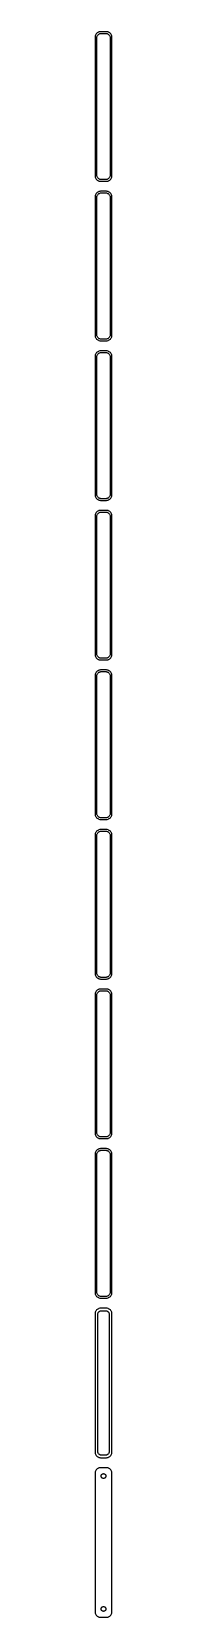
# Model space of a CAD drawing. Header units: metres. Extents: x -8 to 8, y 1373 to 2803.
import ezdxf

# ---------------------------------------------------------------- set-up
doc = ezdxf.new("R2010")
doc.units = ezdxf.units.M

msp = doc.modelspace()

# ---------------------------------------------------------------- linework, layer by layer
for p, q in [((-7.46057, 2799.13), (-7.5, 2798.5)), ((-7.5, 2798.5), (-7.5, 2673.5)), ((-7.34291, 2799.74), (-7.46057, 2799.13)), ((-7.14888, 2800.34), (-7.34291, 2799.74)), ((-6.88153, 2800.91), (-7.14888, 2800.34)), ((-6.54507, 2801.44), (-6.88153, 2800.91)), ((-6.14484, 2801.92), (-6.54507, 2801.44)), ((-5.68712, 2802.35), (-6.14484, 2801.92)), ((-6, 2798), (-5.96844, 2798.5)), ((-6, 2674), (-6, 2798)), ((-5.96844, 2798.5), (-5.87433, 2798.99)), ((-5.87433, 2798.99), (-5.7191, 2799.47)), ((-5.7191, 2799.47), (-5.50522, 2799.93)), ((-5.17912, 2802.72), (-5.68712, 2802.35)), ((-5.50522, 2799.93), (-5.23605, 2800.35)), ((-5.23605, 2800.35), (-4.91586, 2800.74)), ((-4.62889, 2803.02), (-5.17912, 2802.72)), ((-4.91586, 2800.74), (-4.54968, 2801.08)), ((-4.04507, 2803.26), (-4.62889, 2803.02)), ((-4.54968, 2801.08), (-4.1433, 2801.38)), ((-4.1433, 2801.38), (-3.70311, 2801.62)), ((-3.4369, 2803.41), (-4.04507, 2803.26)), ((-3.70311, 2801.62), (-3.23605, 2801.8)), ((-2.81395, 2803.49), (-3.4369, 2803.41)), ((-3.23605, 2801.8), (-2.74951, 2801.93)), ((2.81395, 2803.49), (-2.81395, 2803.49)), ((-2.74951, 2801.93), (-2.25116, 2801.99)), ((-2.25116, 2801.99), (2.25116, 2801.99)), ((2.25116, 2801.99), (2.74951, 2801.93)), ((2.74951, 2801.93), (3.23605, 2801.8)), ((3.4369, 2803.41), (2.81395, 2803.49)), ((3.23605, 2801.8), (3.70311, 2801.62)), ((4.04507, 2803.26), (3.4369, 2803.41)), ((3.70311, 2801.62), (4.1433, 2801.38)), ((4.62889, 2803.02), (4.04507, 2803.26)), ((4.1433, 2801.38), (4.54968, 2801.08)), ((4.54968, 2801.08), (4.91586, 2800.74)), ((5.17912, 2802.72), (4.62889, 2803.02)), ((4.91586, 2800.74), (5.23605, 2800.35)), ((5.68712, 2802.35), (5.17912, 2802.72)), ((5.23605, 2800.35), (5.50522, 2799.93)), ((5.50522, 2799.93), (5.7191, 2799.47)), ((6.14484, 2801.92), (5.68712, 2802.35)), ((5.7191, 2799.47), (5.87433, 2798.99)), ((5.87433, 2798.99), (5.96844, 2798.5)), ((5.96844, 2798.5), (6, 2798)), ((6, 2798), (6, 2674)), ((6.54507, 2801.44), (6.14484, 2801.92)), ((6.88153, 2800.91), (6.54507, 2801.44)), ((7.14888, 2800.34), (6.88153, 2800.91)), ((7.34291, 2799.74), (7.14888, 2800.34)), ((7.46057, 2799.13), (7.34291, 2799.74)), ((7.5, 2798.5), (7.46057, 2799.13)), ((7.5, 2673.5), (7.5, 2798.5)), ((-7.5, 2673.5), (-7.46057, 2672.87)), ((-7.46057, 2672.87), (-7.34291, 2672.26)), ((-7.34291, 2672.26), (-7.14888, 2671.66)), ((-7.14888, 2671.66), (-6.88153, 2671.09)), ((-6.88153, 2671.09), (-6.54507, 2670.56)), ((-6.54507, 2670.56), (-6.14484, 2670.08)), ((-6.14484, 2670.08), (-5.68712, 2669.65)), ((-5.96844, 2673.5), (-6, 2674)), ((-5.87433, 2673.01), (-5.96844, 2673.5)), ((-5.7191, 2672.53), (-5.87433, 2673.01)), ((-5.50522, 2672.07), (-5.7191, 2672.53)), ((-5.68712, 2669.65), (-5.17912, 2669.28)), ((-5.23605, 2671.65), (-5.50522, 2672.07)), ((-4.91586, 2671.26), (-5.23605, 2671.65)), ((-5.17912, 2669.28), (-4.62889, 2668.98)), ((-4.54968, 2670.92), (-4.91586, 2671.26)), ((-4.62889, 2668.98), (-4.04507, 2668.74)), ((-4.1433, 2670.62), (-4.54968, 2670.92)), ((-3.70311, 2670.38), (-4.1433, 2670.62)), ((-4.04507, 2668.74), (-3.4369, 2668.59)), ((-3.23605, 2670.2), (-3.70311, 2670.38)), ((-3.4369, 2668.59), (-2.81395, 2668.51)), ((-2.74951, 2670.07), (-3.23605, 2670.2)), ((-2.81395, 2668.51), (2.81395, 2668.51)), ((-2.25116, 2670.01), (-2.74951, 2670.07)), ((2.25116, 2670.01), (-2.25116, 2670.01)), ((2.74951, 2670.07), (2.25116, 2670.01)), ((3.23605, 2670.2), (2.74951, 2670.07)), ((2.81395, 2668.51), (3.4369, 2668.59)), ((3.70311, 2670.38), (3.23605, 2670.2)), ((3.4369, 2668.59), (4.04507, 2668.74)), ((4.1433, 2670.62), (3.70311, 2670.38)), ((4.04507, 2668.74), (4.62889, 2668.98)), ((4.54968, 2670.92), (4.1433, 2670.62)), ((4.91586, 2671.26), (4.54968, 2670.92)), ((4.62889, 2668.98), (5.17912, 2669.28)), ((5.23605, 2671.65), (4.91586, 2671.26)), ((5.17912, 2669.28), (5.68712, 2669.65)), ((5.50522, 2672.07), (5.23605, 2671.65)), ((5.7191, 2672.53), (5.50522, 2672.07)), ((5.68712, 2669.65), (6.14484, 2670.08)), ((5.87433, 2673.01), (5.7191, 2672.53)), ((5.96844, 2673.5), (5.87433, 2673.01)), ((6, 2674), (5.96844, 2673.5)), ((6.14484, 2670.08), (6.54507, 2670.56)), ((6.54507, 2670.56), (6.88153, 2671.09)), ((6.88153, 2671.09), (7.14888, 2671.66)), ((7.14888, 2671.66), (7.34291, 2672.26)), ((7.34291, 2672.26), (7.46057, 2672.87)), ((7.46057, 2672.87), (7.5, 2673.5)), ((-7.46057, 2655.13), (-7.5, 2654.5)), ((-7.5, 2654.5), (-7.5, 2529.5)), ((-7.34291, 2655.74), (-7.46057, 2655.13)), ((-7.14888, 2656.34), (-7.34291, 2655.74)), ((-6.88153, 2656.91), (-7.14888, 2656.34)), ((-6.54507, 2657.44), (-6.88153, 2656.91)), ((-6.14484, 2657.92), (-6.54507, 2657.44)), ((-5.68712, 2658.35), (-6.14484, 2657.92)), ((-6, 2654), (-5.96844, 2654.5)), ((-6, 2530), (-6, 2654)), ((-5.96844, 2654.5), (-5.87433, 2654.99)), ((-5.87433, 2654.99), (-5.7191, 2655.47)), ((-5.7191, 2655.47), (-5.50522, 2655.93)), ((-5.17912, 2658.72), (-5.68712, 2658.35)), ((-5.50522, 2655.93), (-5.23605, 2656.35)), ((-5.23605, 2656.35), (-4.91586, 2656.74)), ((-4.62889, 2659.02), (-5.17912, 2658.72)), ((-4.91586, 2656.74), (-4.54968, 2657.08)), ((-4.04507, 2659.26), (-4.62889, 2659.02)), ((-4.54968, 2657.08), (-4.1433, 2657.38)), ((-4.1433, 2657.38), (-3.70311, 2657.62)), ((-3.4369, 2659.41), (-4.04507, 2659.26)), ((-3.70311, 2657.62), (-3.23605, 2657.8)), ((-2.81395, 2659.49), (-3.4369, 2659.41)), ((-3.23605, 2657.8), (-2.74951, 2657.93)), ((2.81395, 2659.49), (-2.81395, 2659.49)), ((-2.74951, 2657.93), (-2.25116, 2657.99)), ((-2.25116, 2657.99), (2.25116, 2657.99)), ((2.25116, 2657.99), (2.74951, 2657.93)), ((2.74951, 2657.93), (3.23605, 2657.8)), ((3.4369, 2659.41), (2.81395, 2659.49)), ((3.23605, 2657.8), (3.70311, 2657.62)), ((4.04507, 2659.26), (3.4369, 2659.41)), ((3.70311, 2657.62), (4.1433, 2657.38)), ((4.62889, 2659.02), (4.04507, 2659.26)), ((4.1433, 2657.38), (4.54968, 2657.08)), ((4.54968, 2657.08), (4.91586, 2656.74)), ((5.17912, 2658.72), (4.62889, 2659.02)), ((4.91586, 2656.74), (5.23605, 2656.35)), ((5.68712, 2658.35), (5.17912, 2658.72)), ((5.23605, 2656.35), (5.50522, 2655.93)), ((5.50522, 2655.93), (5.7191, 2655.47)), ((6.14484, 2657.92), (5.68712, 2658.35)), ((5.7191, 2655.47), (5.87433, 2654.99)), ((5.87433, 2654.99), (5.96844, 2654.5)), ((5.96844, 2654.5), (6, 2654)), ((6, 2654), (6, 2530)), ((6.54507, 2657.44), (6.14484, 2657.92)), ((6.88153, 2656.91), (6.54507, 2657.44)), ((7.14888, 2656.34), (6.88153, 2656.91)), ((7.34291, 2655.74), (7.14888, 2656.34)), ((7.46057, 2655.13), (7.34291, 2655.74)), ((7.5, 2654.5), (7.46057, 2655.13)), ((7.5, 2529.5), (7.5, 2654.5)), ((-7.5, 2529.5), (-7.46057, 2528.87)), ((-7.46057, 2528.87), (-7.34291, 2528.26)), ((-7.34291, 2528.26), (-7.14888, 2527.66)), ((-7.14888, 2527.66), (-6.88153, 2527.09)), ((-6.88153, 2527.09), (-6.54507, 2526.56)), ((-6.54507, 2526.56), (-6.14484, 2526.08)), ((-6.14484, 2526.08), (-5.68712, 2525.65)), ((-5.96844, 2529.5), (-6, 2530)), ((-5.87433, 2529.01), (-5.96844, 2529.5)), ((-5.7191, 2528.53), (-5.87433, 2529.01)), ((-5.50522, 2528.07), (-5.7191, 2528.53)), ((-5.68712, 2525.65), (-5.17912, 2525.28)), ((-5.23605, 2527.65), (-5.50522, 2528.07)), ((-4.91586, 2527.26), (-5.23605, 2527.65)), ((-5.17912, 2525.28), (-4.62889, 2524.98)), ((-4.54968, 2526.92), (-4.91586, 2527.26)), ((-4.62889, 2524.98), (-4.04507, 2524.74)), ((-4.1433, 2526.62), (-4.54968, 2526.92)), ((-3.70311, 2526.38), (-4.1433, 2526.62)), ((-4.04507, 2524.74), (-3.4369, 2524.59)), ((-3.23605, 2526.2), (-3.70311, 2526.38)), ((-3.4369, 2524.59), (-2.81395, 2524.51)), ((-2.74951, 2526.07), (-3.23605, 2526.2)), ((-2.81395, 2524.51), (2.81395, 2524.51)), ((-2.25116, 2526.01), (-2.74951, 2526.07)), ((2.25116, 2526.01), (-2.25116, 2526.01)), ((2.74951, 2526.07), (2.25116, 2526.01)), ((3.23605, 2526.2), (2.74951, 2526.07)), ((2.81395, 2524.51), (3.4369, 2524.59)), ((3.70311, 2526.38), (3.23605, 2526.2)), ((3.4369, 2524.59), (4.04507, 2524.74)), ((4.1433, 2526.62), (3.70311, 2526.38)), ((4.04507, 2524.74), (4.62889, 2524.98)), ((4.54968, 2526.92), (4.1433, 2526.62)), ((4.91586, 2527.26), (4.54968, 2526.92)), ((4.62889, 2524.98), (5.17912, 2525.28)), ((5.23605, 2527.65), (4.91586, 2527.26)), ((5.17912, 2525.28), (5.68712, 2525.65)), ((5.50522, 2528.07), (5.23605, 2527.65)), ((5.7191, 2528.53), (5.50522, 2528.07)), ((5.68712, 2525.65), (6.14484, 2526.08)), ((5.87433, 2529.01), (5.7191, 2528.53)), ((5.96844, 2529.5), (5.87433, 2529.01)), ((6, 2530), (5.96844, 2529.5)), ((6.14484, 2526.08), (6.54507, 2526.56)), ((6.54507, 2526.56), (6.88153, 2527.09)), ((6.88153, 2527.09), (7.14888, 2527.66)), ((7.14888, 2527.66), (7.34291, 2528.26)), ((7.34291, 2528.26), (7.46057, 2528.87)), ((7.46057, 2528.87), (7.5, 2529.5)), ((-7.46057, 2511.13), (-7.5, 2510.5)), ((-7.5, 2510.5), (-7.5, 2385.5)), ((-7.34291, 2511.74), (-7.46057, 2511.13)), ((-7.14888, 2512.34), (-7.34291, 2511.74)), ((-6.88153, 2512.91), (-7.14888, 2512.34)), ((-6.54507, 2513.44), (-6.88153, 2512.91)), ((-6.14484, 2513.92), (-6.54507, 2513.44)), ((-5.68712, 2514.35), (-6.14484, 2513.92)), ((-6, 2510), (-5.96844, 2510.5)), ((-6, 2386), (-6, 2510)), ((-5.96844, 2510.5), (-5.87433, 2510.99)), ((-5.87433, 2510.99), (-5.7191, 2511.47)), ((-5.7191, 2511.47), (-5.50522, 2511.93)), ((-5.17912, 2514.72), (-5.68712, 2514.35)), ((-5.50522, 2511.93), (-5.23605, 2512.35)), ((-5.23605, 2512.35), (-4.91586, 2512.74)), ((-4.62889, 2515.02), (-5.17912, 2514.72)), ((-4.91586, 2512.74), (-4.54968, 2513.08)), ((-4.04507, 2515.26), (-4.62889, 2515.02)), ((-4.54968, 2513.08), (-4.1433, 2513.38)), ((-4.1433, 2513.38), (-3.70311, 2513.62)), ((-3.4369, 2515.41), (-4.04507, 2515.26)), ((-3.70311, 2513.62), (-3.23605, 2513.8)), ((-2.81395, 2515.49), (-3.4369, 2515.41)), ((-3.23605, 2513.8), (-2.74951, 2513.93)), ((2.81395, 2515.49), (-2.81395, 2515.49)), ((-2.74951, 2513.93), (-2.25116, 2513.99)), ((-2.25116, 2513.99), (2.25116, 2513.99)), ((2.25116, 2513.99), (2.74951, 2513.93)), ((2.74951, 2513.93), (3.23605, 2513.8)), ((3.4369, 2515.41), (2.81395, 2515.49)), ((3.23605, 2513.8), (3.70311, 2513.62)), ((4.04507, 2515.26), (3.4369, 2515.41)), ((3.70311, 2513.62), (4.1433, 2513.38)), ((4.62889, 2515.02), (4.04507, 2515.26)), ((4.1433, 2513.38), (4.54968, 2513.08)), ((4.54968, 2513.08), (4.91586, 2512.74)), ((5.17912, 2514.72), (4.62889, 2515.02)), ((4.91586, 2512.74), (5.23605, 2512.35)), ((5.68712, 2514.35), (5.17912, 2514.72)), ((5.23605, 2512.35), (5.50522, 2511.93)), ((5.50522, 2511.93), (5.7191, 2511.47)), ((6.14484, 2513.92), (5.68712, 2514.35)), ((5.7191, 2511.47), (5.87433, 2510.99)), ((5.87433, 2510.99), (5.96844, 2510.5)), ((5.96844, 2510.5), (6, 2510)), ((6, 2510), (6, 2386)), ((6.54507, 2513.44), (6.14484, 2513.92)), ((6.88153, 2512.91), (6.54507, 2513.44)), ((7.14888, 2512.34), (6.88153, 2512.91)), ((7.34291, 2511.74), (7.14888, 2512.34)), ((7.46057, 2511.13), (7.34291, 2511.74)), ((7.5, 2510.5), (7.46057, 2511.13)), ((7.5, 2385.5), (7.5, 2510.5)), ((-7.5, 2385.5), (-7.46057, 2384.87)), ((-7.46057, 2384.87), (-7.34291, 2384.26)), ((-7.34291, 2384.26), (-7.14888, 2383.66)), ((-7.14888, 2383.66), (-6.88153, 2383.09)), ((-6.88153, 2383.09), (-6.54507, 2382.56)), ((-6.54507, 2382.56), (-6.14484, 2382.08)), ((-6.14484, 2382.08), (-5.68712, 2381.65)), ((-5.96844, 2385.5), (-6, 2386)), ((-5.87433, 2385.01), (-5.96844, 2385.5)), ((-5.7191, 2384.53), (-5.87433, 2385.01)), ((-5.50522, 2384.07), (-5.7191, 2384.53)), ((-5.68712, 2381.65), (-5.17912, 2381.28)), ((-5.23605, 2383.65), (-5.50522, 2384.07)), ((-4.91586, 2383.26), (-5.23605, 2383.65)), ((-5.17912, 2381.28), (-4.62889, 2380.98)), ((-4.54968, 2382.92), (-4.91586, 2383.26)), ((-4.62889, 2380.98), (-4.04507, 2380.74)), ((-4.1433, 2382.62), (-4.54968, 2382.92)), ((-3.70311, 2382.38), (-4.1433, 2382.62)), ((-4.04507, 2380.74), (-3.4369, 2380.59)), ((-3.23605, 2382.2), (-3.70311, 2382.38)), ((-3.4369, 2380.59), (-2.81395, 2380.51)), ((-2.74951, 2382.07), (-3.23605, 2382.2)), ((-2.81395, 2380.51), (2.81395, 2380.51)), ((-2.25116, 2382.01), (-2.74951, 2382.07)), ((2.25116, 2382.01), (-2.25116, 2382.01)), ((2.74951, 2382.07), (2.25116, 2382.01)), ((3.23605, 2382.2), (2.74951, 2382.07)), ((2.81395, 2380.51), (3.4369, 2380.59)), ((3.70311, 2382.38), (3.23605, 2382.2)), ((3.4369, 2380.59), (4.04507, 2380.74)), ((4.1433, 2382.62), (3.70311, 2382.38)), ((4.04507, 2380.74), (4.62889, 2380.98)), ((4.54968, 2382.92), (4.1433, 2382.62)), ((4.91586, 2383.26), (4.54968, 2382.92)), ((4.62889, 2380.98), (5.17912, 2381.28)), ((5.23605, 2383.65), (4.91586, 2383.26)), ((5.17912, 2381.28), (5.68712, 2381.65)), ((5.50522, 2384.07), (5.23605, 2383.65)), ((5.7191, 2384.53), (5.50522, 2384.07)), ((5.68712, 2381.65), (6.14484, 2382.08)), ((5.87433, 2385.01), (5.7191, 2384.53)), ((5.96844, 2385.5), (5.87433, 2385.01)), ((6, 2386), (5.96844, 2385.5)), ((6.14484, 2382.08), (6.54507, 2382.56)), ((6.54507, 2382.56), (6.88153, 2383.09)), ((6.88153, 2383.09), (7.14888, 2383.66)), ((7.14888, 2383.66), (7.34291, 2384.26)), ((7.34291, 2384.26), (7.46057, 2384.87)), ((7.46057, 2384.87), (7.5, 2385.5)), ((-7.46057, 2367.13), (-7.5, 2366.5)), ((-7.5, 2366.5), (-7.5, 2241.5)), ((-7.34291, 2367.74), (-7.46057, 2367.13)), ((-7.14888, 2368.34), (-7.34291, 2367.74)), ((-6.88153, 2368.91), (-7.14888, 2368.34)), ((-6.54507, 2369.44), (-6.88153, 2368.91)), ((-6.14484, 2369.92), (-6.54507, 2369.44)), ((-5.68712, 2370.35), (-6.14484, 2369.92)), ((-6, 2366), (-5.96844, 2366.5)), ((-6, 2242), (-6, 2366)), ((-5.96844, 2366.5), (-5.87433, 2366.99)), ((-5.87433, 2366.99), (-5.7191, 2367.47)), ((-5.7191, 2367.47), (-5.50522, 2367.93)), ((-5.17912, 2370.72), (-5.68712, 2370.35)), ((-5.50522, 2367.93), (-5.23605, 2368.35)), ((-5.23605, 2368.35), (-4.91586, 2368.74)), ((-4.62889, 2371.02), (-5.17912, 2370.72)), ((-4.91586, 2368.74), (-4.54968, 2369.08)), ((-4.04507, 2371.26), (-4.62889, 2371.02)), ((-4.54968, 2369.08), (-4.1433, 2369.38)), ((-4.1433, 2369.38), (-3.70311, 2369.62)), ((-3.4369, 2371.41), (-4.04507, 2371.26)), ((-3.70311, 2369.62), (-3.23605, 2369.8)), ((-2.81395, 2371.49), (-3.4369, 2371.41)), ((-3.23605, 2369.8), (-2.74951, 2369.93)), ((2.81395, 2371.49), (-2.81395, 2371.49)), ((-2.74951, 2369.93), (-2.25116, 2369.99)), ((-2.25116, 2369.99), (2.25116, 2369.99)), ((2.25116, 2369.99), (2.74951, 2369.93)), ((2.74951, 2369.93), (3.23605, 2369.8)), ((3.4369, 2371.41), (2.81395, 2371.49)), ((3.23605, 2369.8), (3.70311, 2369.62)), ((4.04507, 2371.26), (3.4369, 2371.41)), ((3.70311, 2369.62), (4.1433, 2369.38)), ((4.62889, 2371.02), (4.04507, 2371.26)), ((4.1433, 2369.38), (4.54968, 2369.08)), ((4.54968, 2369.08), (4.91586, 2368.74)), ((5.17912, 2370.72), (4.62889, 2371.02)), ((4.91586, 2368.74), (5.23605, 2368.35)), ((5.68712, 2370.35), (5.17912, 2370.72)), ((5.23605, 2368.35), (5.50522, 2367.93)), ((5.50522, 2367.93), (5.7191, 2367.47)), ((6.14484, 2369.92), (5.68712, 2370.35)), ((5.7191, 2367.47), (5.87433, 2366.99)), ((5.87433, 2366.99), (5.96844, 2366.5)), ((5.96844, 2366.5), (6, 2366)), ((6, 2366), (6, 2242)), ((6.54507, 2369.44), (6.14484, 2369.92)), ((6.88153, 2368.91), (6.54507, 2369.44)), ((7.14888, 2368.34), (6.88153, 2368.91)), ((7.34291, 2367.74), (7.14888, 2368.34)), ((7.46057, 2367.13), (7.34291, 2367.74)), ((7.5, 2366.5), (7.46057, 2367.13)), ((7.5, 2241.5), (7.5, 2366.5)), ((-7.5, 2241.5), (-7.46057, 2240.87)), ((-7.46057, 2240.87), (-7.34291, 2240.26)), ((-7.34291, 2240.26), (-7.14888, 2239.66)), ((-7.14888, 2239.66), (-6.88153, 2239.09)), ((-6.88153, 2239.09), (-6.54507, 2238.56)), ((-6.54507, 2238.56), (-6.14484, 2238.08)), ((-6.14484, 2238.08), (-5.68712, 2237.65)), ((-5.96844, 2241.5), (-6, 2242)), ((-5.87433, 2241.01), (-5.96844, 2241.5)), ((-5.7191, 2240.53), (-5.87433, 2241.01)), ((-5.50522, 2240.07), (-5.7191, 2240.53)), ((-5.68712, 2237.65), (-5.17912, 2237.28)), ((-5.23605, 2239.65), (-5.50522, 2240.07)), ((-4.91586, 2239.26), (-5.23605, 2239.65)), ((-5.17912, 2237.28), (-4.62889, 2236.98)), ((-4.54968, 2238.92), (-4.91586, 2239.26)), ((-4.62889, 2236.98), (-4.04507, 2236.74)), ((-4.1433, 2238.62), (-4.54968, 2238.92)), ((-3.70311, 2238.38), (-4.1433, 2238.62)), ((-4.04507, 2236.74), (-3.4369, 2236.59)), ((-3.23605, 2238.2), (-3.70311, 2238.38)), ((-3.4369, 2236.59), (-2.81395, 2236.51)), ((-2.74951, 2238.07), (-3.23605, 2238.2)), ((-2.81395, 2236.51), (2.81395, 2236.51)), ((-2.25116, 2238.01), (-2.74951, 2238.07)), ((2.25116, 2238.01), (-2.25116, 2238.01)), ((2.74951, 2238.07), (2.25116, 2238.01)), ((3.23605, 2238.2), (2.74951, 2238.07)), ((2.81395, 2236.51), (3.4369, 2236.59)), ((3.70311, 2238.38), (3.23605, 2238.2)), ((3.4369, 2236.59), (4.04507, 2236.74)), ((4.1433, 2238.62), (3.70311, 2238.38)), ((4.04507, 2236.74), (4.62889, 2236.98)), ((4.54968, 2238.92), (4.1433, 2238.62)), ((4.91586, 2239.26), (4.54968, 2238.92)), ((4.62889, 2236.98), (5.17912, 2237.28)), ((5.23605, 2239.65), (4.91586, 2239.26)), ((5.17912, 2237.28), (5.68712, 2237.65)), ((5.50522, 2240.07), (5.23605, 2239.65)), ((5.7191, 2240.53), (5.50522, 2240.07)), ((5.68712, 2237.65), (6.14484, 2238.08)), ((5.87433, 2241.01), (5.7191, 2240.53)), ((5.96844, 2241.5), (5.87433, 2241.01)), ((6, 2242), (5.96844, 2241.5)), ((6.14484, 2238.08), (6.54507, 2238.56)), ((6.54507, 2238.56), (6.88153, 2239.09)), ((6.88153, 2239.09), (7.14888, 2239.66)), ((7.14888, 2239.66), (7.34291, 2240.26)), ((7.34291, 2240.26), (7.46057, 2240.87)), ((7.46057, 2240.87), (7.5, 2241.5)), ((-7.46057, 2223.13), (-7.5, 2222.5)), ((-7.5, 2222.5), (-7.5, 2097.5)), ((-7.34291, 2223.74), (-7.46057, 2223.13)), ((-7.14888, 2224.34), (-7.34291, 2223.74)), ((-6.88153, 2224.91), (-7.14888, 2224.34)), ((-6.54507, 2225.44), (-6.88153, 2224.91)), ((-6.14484, 2225.92), (-6.54507, 2225.44)), ((-5.68712, 2226.35), (-6.14484, 2225.92)), ((-6, 2222), (-5.96844, 2222.5)), ((-6, 2098), (-6, 2222)), ((-5.96844, 2222.5), (-5.87433, 2222.99)), ((-5.87433, 2222.99), (-5.7191, 2223.47)), ((-5.7191, 2223.47), (-5.50522, 2223.93)), ((-5.17912, 2226.72), (-5.68712, 2226.35)), ((-5.50522, 2223.93), (-5.23605, 2224.35)), ((-5.23605, 2224.35), (-4.91586, 2224.74)), ((-4.62889, 2227.02), (-5.17912, 2226.72)), ((-4.91586, 2224.74), (-4.54968, 2225.08)), ((-4.04507, 2227.26), (-4.62889, 2227.02)), ((-4.54968, 2225.08), (-4.1433, 2225.38)), ((-4.1433, 2225.38), (-3.70311, 2225.62)), ((-3.4369, 2227.41), (-4.04507, 2227.26)), ((-3.70311, 2225.62), (-3.23605, 2225.8)), ((-2.81395, 2227.49), (-3.4369, 2227.41)), ((-3.23605, 2225.8), (-2.74951, 2225.93)), ((2.81395, 2227.49), (-2.81395, 2227.49)), ((-2.74951, 2225.93), (-2.25116, 2225.99)), ((-2.25116, 2225.99), (2.25116, 2225.99)), ((2.25116, 2225.99), (2.74951, 2225.93)), ((2.74951, 2225.93), (3.23605, 2225.8)), ((3.4369, 2227.41), (2.81395, 2227.49)), ((3.23605, 2225.8), (3.70311, 2225.62)), ((4.04507, 2227.26), (3.4369, 2227.41)), ((3.70311, 2225.62), (4.1433, 2225.38)), ((4.62889, 2227.02), (4.04507, 2227.26)), ((4.1433, 2225.38), (4.54968, 2225.08)), ((4.54968, 2225.08), (4.91586, 2224.74)), ((5.17912, 2226.72), (4.62889, 2227.02)), ((4.91586, 2224.74), (5.23605, 2224.35)), ((5.68712, 2226.35), (5.17912, 2226.72)), ((5.23605, 2224.35), (5.50522, 2223.93)), ((5.50522, 2223.93), (5.7191, 2223.47)), ((6.14484, 2225.92), (5.68712, 2226.35)), ((5.7191, 2223.47), (5.87433, 2222.99)), ((5.87433, 2222.99), (5.96844, 2222.5)), ((5.96844, 2222.5), (6, 2222)), ((6, 2222), (6, 2098)), ((6.54507, 2225.44), (6.14484, 2225.92)), ((6.88153, 2224.91), (6.54507, 2225.44)), ((7.14888, 2224.34), (6.88153, 2224.91)), ((7.34291, 2223.74), (7.14888, 2224.34)), ((7.46057, 2223.13), (7.34291, 2223.74)), ((7.5, 2222.5), (7.46057, 2223.13)), ((7.5, 2097.5), (7.5, 2222.5)), ((-7.5, 2097.5), (-7.46057, 2096.87)), ((-7.46057, 2096.87), (-7.34291, 2096.26)), ((-7.34291, 2096.26), (-7.14888, 2095.66)), ((-7.14888, 2095.66), (-6.88153, 2095.09)), ((-6.88153, 2095.09), (-6.54507, 2094.56)), ((-6.54507, 2094.56), (-6.14484, 2094.08)), ((-6.14484, 2094.08), (-5.68712, 2093.65)), ((-5.96844, 2097.5), (-6, 2098)), ((-5.87433, 2097.01), (-5.96844, 2097.5)), ((-5.7191, 2096.53), (-5.87433, 2097.01)), ((-5.50522, 2096.07), (-5.7191, 2096.53)), ((-5.68712, 2093.65), (-5.17912, 2093.28)), ((-5.23605, 2095.65), (-5.50522, 2096.07)), ((-4.91586, 2095.26), (-5.23605, 2095.65)), ((-5.17912, 2093.28), (-4.62889, 2092.98)), ((-4.54968, 2094.92), (-4.91586, 2095.26)), ((-4.62889, 2092.98), (-4.04507, 2092.74)), ((-4.1433, 2094.62), (-4.54968, 2094.92)), ((-3.70311, 2094.38), (-4.1433, 2094.62)), ((-4.04507, 2092.74), (-3.4369, 2092.59)), ((-3.23605, 2094.2), (-3.70311, 2094.38)), ((-3.4369, 2092.59), (-2.81395, 2092.51)), ((-2.74951, 2094.07), (-3.23605, 2094.2)), ((-2.81395, 2092.51), (2.81395, 2092.51)), ((-2.25116, 2094.01), (-2.74951, 2094.07)), ((2.25116, 2094.01), (-2.25116, 2094.01)), ((2.74951, 2094.07), (2.25116, 2094.01)), ((3.23605, 2094.2), (2.74951, 2094.07)), ((2.81395, 2092.51), (3.4369, 2092.59)), ((3.70311, 2094.38), (3.23605, 2094.2)), ((3.4369, 2092.59), (4.04507, 2092.74)), ((4.1433, 2094.62), (3.70311, 2094.38)), ((4.04507, 2092.74), (4.62889, 2092.98)), ((4.54968, 2094.92), (4.1433, 2094.62)), ((4.91586, 2095.26), (4.54968, 2094.92)), ((4.62889, 2092.98), (5.17912, 2093.28)), ((5.23605, 2095.65), (4.91586, 2095.26)), ((5.17912, 2093.28), (5.68712, 2093.65)), ((5.50522, 2096.07), (5.23605, 2095.65)), ((5.7191, 2096.53), (5.50522, 2096.07)), ((5.68712, 2093.65), (6.14484, 2094.08)), ((5.87433, 2097.01), (5.7191, 2096.53)), ((5.96844, 2097.5), (5.87433, 2097.01)), ((6, 2098), (5.96844, 2097.5)), ((6.14484, 2094.08), (6.54507, 2094.56)), ((6.54507, 2094.56), (6.88153, 2095.09)), ((6.88153, 2095.09), (7.14888, 2095.66)), ((7.14888, 2095.66), (7.34291, 2096.26)), ((7.34291, 2096.26), (7.46057, 2096.87)), ((7.46057, 2096.87), (7.5, 2097.5)), ((-7.46057, 2079.13), (-7.5, 2078.5)), ((-7.5, 2078.5), (-7.5, 1953.5)), ((-7.34291, 2079.74), (-7.46057, 2079.13)), ((-7.14888, 2080.34), (-7.34291, 2079.74)), ((-6.88153, 2080.91), (-7.14888, 2080.34)), ((-6.54507, 2081.44), (-6.88153, 2080.91)), ((-6.14484, 2081.92), (-6.54507, 2081.44)), ((-5.68712, 2082.35), (-6.14484, 2081.92)), ((-6, 2078), (-5.96844, 2078.5)), ((-6, 1954), (-6, 2078)), ((-5.96844, 2078.5), (-5.87433, 2078.99)), ((-5.87433, 2078.99), (-5.7191, 2079.47)), ((-5.7191, 2079.47), (-5.50522, 2079.93)), ((-5.17912, 2082.72), (-5.68712, 2082.35)), ((-5.50522, 2079.93), (-5.23605, 2080.35)), ((-5.23605, 2080.35), (-4.91586, 2080.74)), ((-4.62889, 2083.02), (-5.17912, 2082.72)), ((-4.91586, 2080.74), (-4.54968, 2081.08)), ((-4.04507, 2083.26), (-4.62889, 2083.02)), ((-4.54968, 2081.08), (-4.1433, 2081.38)), ((-4.1433, 2081.38), (-3.70311, 2081.62)), ((-3.4369, 2083.41), (-4.04507, 2083.26)), ((-3.70311, 2081.62), (-3.23605, 2081.8)), ((-2.81395, 2083.49), (-3.4369, 2083.41)), ((-3.23605, 2081.8), (-2.74951, 2081.93)), ((2.81395, 2083.49), (-2.81395, 2083.49)), ((-2.74951, 2081.93), (-2.25116, 2081.99)), ((-2.25116, 2081.99), (2.25116, 2081.99)), ((2.25116, 2081.99), (2.74951, 2081.93)), ((2.74951, 2081.93), (3.23605, 2081.8)), ((3.4369, 2083.41), (2.81395, 2083.49)), ((3.23605, 2081.8), (3.70311, 2081.62)), ((4.04507, 2083.26), (3.4369, 2083.41)), ((3.70311, 2081.62), (4.1433, 2081.38)), ((4.62889, 2083.02), (4.04507, 2083.26)), ((4.1433, 2081.38), (4.54968, 2081.08)), ((4.54968, 2081.08), (4.91586, 2080.74)), ((5.17912, 2082.72), (4.62889, 2083.02)), ((4.91586, 2080.74), (5.23605, 2080.35)), ((5.68712, 2082.35), (5.17912, 2082.72)), ((5.23605, 2080.35), (5.50522, 2079.93)), ((5.50522, 2079.93), (5.7191, 2079.47)), ((6.14484, 2081.92), (5.68712, 2082.35)), ((5.7191, 2079.47), (5.87433, 2078.99)), ((5.87433, 2078.99), (5.96844, 2078.5)), ((5.96844, 2078.5), (6, 2078)), ((6, 2078), (6, 1954)), ((6.54507, 2081.44), (6.14484, 2081.92)), ((6.88153, 2080.91), (6.54507, 2081.44)), ((7.14888, 2080.34), (6.88153, 2080.91)), ((7.34291, 2079.74), (7.14888, 2080.34)), ((7.46057, 2079.13), (7.34291, 2079.74)), ((7.5, 2078.5), (7.46057, 2079.13)), ((7.5, 1953.5), (7.5, 2078.5)), ((-7.5, 1953.5), (-7.46057, 1952.87)), ((-7.46057, 1952.87), (-7.34291, 1952.26)), ((-7.34291, 1952.26), (-7.14888, 1951.66)), ((-7.14888, 1951.66), (-6.88153, 1951.09)), ((-6.88153, 1951.09), (-6.54507, 1950.56)), ((-6.54507, 1950.56), (-6.14484, 1950.08)), ((-6.14484, 1950.08), (-5.68712, 1949.65)), ((-5.96844, 1953.5), (-6, 1954)), ((-5.87433, 1953.01), (-5.96844, 1953.5)), ((-5.7191, 1952.53), (-5.87433, 1953.01)), ((-5.50522, 1952.07), (-5.7191, 1952.53)), ((-5.68712, 1949.65), (-5.17912, 1949.28)), ((-5.23605, 1951.65), (-5.50522, 1952.07)), ((-4.91586, 1951.26), (-5.23605, 1951.65)), ((-5.17912, 1949.28), (-4.62889, 1948.98)), ((-4.54968, 1950.92), (-4.91586, 1951.26)), ((-4.62889, 1948.98), (-4.04507, 1948.74)), ((-4.1433, 1950.62), (-4.54968, 1950.92)), ((-3.70311, 1950.38), (-4.1433, 1950.62)), ((-4.04507, 1948.74), (-3.4369, 1948.59)), ((-3.23605, 1950.2), (-3.70311, 1950.38)), ((-3.4369, 1948.59), (-2.81395, 1948.51)), ((-2.74951, 1950.07), (-3.23605, 1950.2)), ((-2.81395, 1948.51), (2.81395, 1948.51)), ((-2.25116, 1950.01), (-2.74951, 1950.07)), ((2.25116, 1950.01), (-2.25116, 1950.01)), ((2.74951, 1950.07), (2.25116, 1950.01)), ((3.23605, 1950.2), (2.74951, 1950.07)), ((2.81395, 1948.51), (3.4369, 1948.59)), ((3.70311, 1950.38), (3.23605, 1950.2)), ((3.4369, 1948.59), (4.04507, 1948.74)), ((4.1433, 1950.62), (3.70311, 1950.38)), ((4.04507, 1948.74), (4.62889, 1948.98)), ((4.54968, 1950.92), (4.1433, 1950.62)), ((4.91586, 1951.26), (4.54968, 1950.92)), ((4.62889, 1948.98), (5.17912, 1949.28)), ((5.23605, 1951.65), (4.91586, 1951.26)), ((5.17912, 1949.28), (5.68712, 1949.65)), ((5.50522, 1952.07), (5.23605, 1951.65)), ((5.7191, 1952.53), (5.50522, 1952.07)), ((5.68712, 1949.65), (6.14484, 1950.08)), ((5.87433, 1953.01), (5.7191, 1952.53)), ((5.96844, 1953.5), (5.87433, 1953.01)), ((6, 1954), (5.96844, 1953.5)), ((6.14484, 1950.08), (6.54507, 1950.56)), ((6.54507, 1950.56), (6.88153, 1951.09)), ((6.88153, 1951.09), (7.14888, 1951.66)), ((7.14888, 1951.66), (7.34291, 1952.26)), ((7.34291, 1952.26), (7.46057, 1952.87)), ((7.46057, 1952.87), (7.5, 1953.5)), ((-7.46057, 1935.13), (-7.5, 1934.5)), ((-7.5, 1934.5), (-7.5, 1809.5)), ((-7.34291, 1935.74), (-7.46057, 1935.13)), ((-7.14888, 1936.34), (-7.34291, 1935.74)), ((-6.88153, 1936.91), (-7.14888, 1936.34)), ((-6.54507, 1937.44), (-6.88153, 1936.91)), ((-6.14484, 1937.92), (-6.54507, 1937.44)), ((-5.68712, 1938.35), (-6.14484, 1937.92)), ((-6, 1934), (-5.96844, 1934.5)), ((-6, 1810), (-6, 1934)), ((-5.96844, 1934.5), (-5.87433, 1934.99)), ((-5.87433, 1934.99), (-5.7191, 1935.47)), ((-5.7191, 1935.47), (-5.50522, 1935.93)), ((-5.17912, 1938.72), (-5.68712, 1938.35)), ((-5.50522, 1935.93), (-5.23605, 1936.35)), ((-5.23605, 1936.35), (-4.91586, 1936.74)), ((-4.62889, 1939.02), (-5.17912, 1938.72)), ((-4.91586, 1936.74), (-4.54968, 1937.08)), ((-4.04507, 1939.26), (-4.62889, 1939.02)), ((-4.54968, 1937.08), (-4.1433, 1937.38)), ((-4.1433, 1937.38), (-3.70311, 1937.62)), ((-3.4369, 1939.41), (-4.04507, 1939.26)), ((-3.70311, 1937.62), (-3.23605, 1937.8)), ((-2.81395, 1939.49), (-3.4369, 1939.41)), ((-3.23605, 1937.8), (-2.74951, 1937.93)), ((2.81395, 1939.49), (-2.81395, 1939.49)), ((-2.74951, 1937.93), (-2.25116, 1937.99)), ((-2.25116, 1937.99), (2.25116, 1937.99)), ((2.25116, 1937.99), (2.74951, 1937.93)), ((2.74951, 1937.93), (3.23605, 1937.8)), ((3.4369, 1939.41), (2.81395, 1939.49)), ((3.23605, 1937.8), (3.70311, 1937.62)), ((4.04507, 1939.26), (3.4369, 1939.41)), ((3.70311, 1937.62), (4.1433, 1937.38)), ((4.62889, 1939.02), (4.04507, 1939.26)), ((4.1433, 1937.38), (4.54968, 1937.08)), ((4.54968, 1937.08), (4.91586, 1936.74)), ((5.17912, 1938.72), (4.62889, 1939.02)), ((4.91586, 1936.74), (5.23605, 1936.35)), ((5.68712, 1938.35), (5.17912, 1938.72)), ((5.23605, 1936.35), (5.50522, 1935.93)), ((5.50522, 1935.93), (5.7191, 1935.47)), ((6.14484, 1937.92), (5.68712, 1938.35)), ((5.7191, 1935.47), (5.87433, 1934.99)), ((5.87433, 1934.99), (5.96844, 1934.5)), ((5.96844, 1934.5), (6, 1934)), ((6, 1934), (6, 1810)), ((6.54507, 1937.44), (6.14484, 1937.92)), ((6.88153, 1936.91), (6.54507, 1937.44)), ((7.14888, 1936.34), (6.88153, 1936.91)), ((7.34291, 1935.74), (7.14888, 1936.34)), ((7.46057, 1935.13), (7.34291, 1935.74)), ((7.5, 1934.5), (7.46057, 1935.13)), ((7.5, 1809.5), (7.5, 1934.5)), ((-7.5, 1809.5), (-7.46057, 1808.87)), ((-7.46057, 1808.87), (-7.34291, 1808.26)), ((-7.34291, 1808.26), (-7.14888, 1807.66)), ((-7.14888, 1807.66), (-6.88153, 1807.09)), ((-6.88153, 1807.09), (-6.54507, 1806.56)), ((-6.54507, 1806.56), (-6.14484, 1806.08)), ((-6.14484, 1806.08), (-5.68712, 1805.65)), ((-5.96844, 1809.5), (-6, 1810)), ((-5.87433, 1809.01), (-5.96844, 1809.5)), ((-5.7191, 1808.53), (-5.87433, 1809.01)), ((-5.50522, 1808.07), (-5.7191, 1808.53)), ((-5.68712, 1805.65), (-5.17912, 1805.28)), ((-5.23605, 1807.65), (-5.50522, 1808.07)), ((-4.91586, 1807.26), (-5.23605, 1807.65)), ((-5.17912, 1805.28), (-4.62889, 1804.98)), ((-4.54968, 1806.92), (-4.91586, 1807.26)), ((-4.62889, 1804.98), (-4.04507, 1804.74)), ((-4.1433, 1806.62), (-4.54968, 1806.92)), ((-3.70311, 1806.38), (-4.1433, 1806.62)), ((-4.04507, 1804.74), (-3.4369, 1804.59)), ((-3.23605, 1806.2), (-3.70311, 1806.38)), ((-3.4369, 1804.59), (-2.81395, 1804.51)), ((-2.74951, 1806.07), (-3.23605, 1806.2)), ((-2.81395, 1804.51), (2.81395, 1804.51)), ((-2.25116, 1806.01), (-2.74951, 1806.07)), ((2.25116, 1806.01), (-2.25116, 1806.01)), ((2.74951, 1806.07), (2.25116, 1806.01)), ((3.23605, 1806.2), (2.74951, 1806.07)), ((2.81395, 1804.51), (3.4369, 1804.59)), ((3.70311, 1806.38), (3.23605, 1806.2)), ((3.4369, 1804.59), (4.04507, 1804.74)), ((4.1433, 1806.62), (3.70311, 1806.38)), ((4.04507, 1804.74), (4.62889, 1804.98)), ((4.54968, 1806.92), (4.1433, 1806.62)), ((4.91586, 1807.26), (4.54968, 1806.92)), ((4.62889, 1804.98), (5.17912, 1805.28)), ((5.23605, 1807.65), (4.91586, 1807.26)), ((5.17912, 1805.28), (5.68712, 1805.65)), ((5.50522, 1808.07), (5.23605, 1807.65)), ((5.7191, 1808.53), (5.50522, 1808.07)), ((5.68712, 1805.65), (6.14484, 1806.08)), ((5.87433, 1809.01), (5.7191, 1808.53)), ((5.96844, 1809.5), (5.87433, 1809.01)), ((6, 1810), (5.96844, 1809.5)), ((6.14484, 1806.08), (6.54507, 1806.56)), ((6.54507, 1806.56), (6.88153, 1807.09)), ((6.88153, 1807.09), (7.14888, 1807.66)), ((7.14888, 1807.66), (7.34291, 1808.26)), ((7.34291, 1808.26), (7.46057, 1808.87)), ((7.46057, 1808.87), (7.5, 1809.5)), ((-7.46057, 1791.13), (-7.5, 1790.5)), ((-7.5, 1790.5), (-7.5, 1665.5)), ((-7.34291, 1791.74), (-7.46057, 1791.13)), ((-7.14888, 1792.34), (-7.34291, 1791.74)), ((-6.88153, 1792.91), (-7.14888, 1792.34)), ((-6.54507, 1793.44), (-6.88153, 1792.91)), ((-6.14484, 1793.92), (-6.54507, 1793.44)), ((-5.68712, 1794.35), (-6.14484, 1793.92)), ((-6, 1790), (-5.96844, 1790.5)), ((-6, 1666), (-6, 1790)), ((-5.96844, 1790.5), (-5.87433, 1790.99)), ((-5.87433, 1790.99), (-5.7191, 1791.47)), ((-5.7191, 1791.47), (-5.50522, 1791.93)), ((-5.17912, 1794.72), (-5.68712, 1794.35)), ((-5.50522, 1791.93), (-5.23605, 1792.35)), ((-5.23605, 1792.35), (-4.91586, 1792.74)), ((-4.62889, 1795.02), (-5.17912, 1794.72)), ((-4.91586, 1792.74), (-4.54968, 1793.08)), ((-4.04507, 1795.26), (-4.62889, 1795.02)), ((-4.54968, 1793.08), (-4.1433, 1793.38)), ((-4.1433, 1793.38), (-3.70311, 1793.62)), ((-3.4369, 1795.41), (-4.04507, 1795.26)), ((-3.70311, 1793.62), (-3.23605, 1793.8)), ((-2.81395, 1795.49), (-3.4369, 1795.41)), ((-3.23605, 1793.8), (-2.74951, 1793.93)), ((2.81395, 1795.49), (-2.81395, 1795.49)), ((-2.74951, 1793.93), (-2.25116, 1793.99)), ((-2.25116, 1793.99), (2.25116, 1793.99)), ((2.25116, 1793.99), (2.74951, 1793.93)), ((2.74951, 1793.93), (3.23605, 1793.8)), ((3.4369, 1795.41), (2.81395, 1795.49)), ((3.23605, 1793.8), (3.70311, 1793.62)), ((4.04507, 1795.26), (3.4369, 1795.41)), ((3.70311, 1793.62), (4.1433, 1793.38)), ((4.62889, 1795.02), (4.04507, 1795.26)), ((4.1433, 1793.38), (4.54968, 1793.08)), ((4.54968, 1793.08), (4.91586, 1792.74)), ((5.17912, 1794.72), (4.62889, 1795.02)), ((4.91586, 1792.74), (5.23605, 1792.35)), ((5.68712, 1794.35), (5.17912, 1794.72)), ((5.23605, 1792.35), (5.50522, 1791.93)), ((5.50522, 1791.93), (5.7191, 1791.47)), ((6.14484, 1793.92), (5.68712, 1794.35)), ((5.7191, 1791.47), (5.87433, 1790.99)), ((5.87433, 1790.99), (5.96844, 1790.5)), ((5.96844, 1790.5), (6, 1790)), ((6, 1790), (6, 1666)), ((6.54507, 1793.44), (6.14484, 1793.92)), ((6.88153, 1792.91), (6.54507, 1793.44)), ((7.14888, 1792.34), (6.88153, 1792.91)), ((7.34291, 1791.74), (7.14888, 1792.34)), ((7.46057, 1791.13), (7.34291, 1791.74)), ((7.5, 1790.5), (7.46057, 1791.13)), ((7.5, 1665.5), (7.5, 1790.5)), ((-7.5, 1665.5), (-7.46057, 1664.87)), ((-7.46057, 1664.87), (-7.34291, 1664.26)), ((-7.34291, 1664.26), (-7.14888, 1663.66)), ((-7.14888, 1663.66), (-6.88153, 1663.09)), ((-6.88153, 1663.09), (-6.54507, 1662.56)), ((-6.54507, 1662.56), (-6.14484, 1662.08)), ((-6.14484, 1662.08), (-5.68712, 1661.65)), ((-5.96844, 1665.5), (-6, 1666)), ((-5.87433, 1665.01), (-5.96844, 1665.5)), ((-5.7191, 1664.53), (-5.87433, 1665.01)), ((-5.50522, 1664.07), (-5.7191, 1664.53)), ((-5.68712, 1661.65), (-5.17912, 1661.28)), ((-5.23605, 1663.65), (-5.50522, 1664.07)), ((-4.91586, 1663.26), (-5.23605, 1663.65)), ((-5.17912, 1661.28), (-4.62889, 1660.98)), ((-4.54968, 1662.92), (-4.91586, 1663.26)), ((-4.62889, 1660.98), (-4.04507, 1660.74)), ((-4.1433, 1662.62), (-4.54968, 1662.92)), ((-3.70311, 1662.38), (-4.1433, 1662.62)), ((-4.04507, 1660.74), (-3.4369, 1660.59)), ((-3.23605, 1662.2), (-3.70311, 1662.38)), ((-3.4369, 1660.59), (-2.81395, 1660.51)), ((-2.74951, 1662.07), (-3.23605, 1662.2)), ((-2.81395, 1660.51), (2.81395, 1660.51)), ((-2.25116, 1662.01), (-2.74951, 1662.07)), ((2.25116, 1662.01), (-2.25116, 1662.01)), ((2.74951, 1662.07), (2.25116, 1662.01)), ((3.23605, 1662.2), (2.74951, 1662.07)), ((2.81395, 1660.51), (3.4369, 1660.59)), ((3.70311, 1662.38), (3.23605, 1662.2)), ((3.4369, 1660.59), (4.04507, 1660.74)), ((4.1433, 1662.62), (3.70311, 1662.38)), ((4.04507, 1660.74), (4.62889, 1660.98)), ((4.54968, 1662.92), (4.1433, 1662.62)), ((4.91586, 1663.26), (4.54968, 1662.92)), ((4.62889, 1660.98), (5.17912, 1661.28)), ((5.23605, 1663.65), (4.91586, 1663.26)), ((5.17912, 1661.28), (5.68712, 1661.65)), ((5.50522, 1664.07), (5.23605, 1663.65)), ((5.7191, 1664.53), (5.50522, 1664.07)), ((5.68712, 1661.65), (6.14484, 1662.08)), ((5.87433, 1665.01), (5.7191, 1664.53)), ((5.96844, 1665.5), (5.87433, 1665.01)), ((6, 1666), (5.96844, 1665.5)), ((6.14484, 1662.08), (6.54507, 1662.56)), ((6.54507, 1662.56), (6.88153, 1663.09)), ((6.88153, 1663.09), (7.14888, 1663.66)), ((7.14888, 1663.66), (7.34291, 1664.26)), ((7.34291, 1664.26), (7.46057, 1664.87)), ((7.46057, 1664.87), (7.5, 1665.5)), ((-7.46057, 1647.13), (-7.5, 1646.5)), ((-7.5, 1646.5), (-7.5, 1521.5)), ((-7.34291, 1647.74), (-7.46057, 1647.13)), ((-7.14888, 1648.34), (-7.34291, 1647.74)), ((-6.88153, 1648.91), (-7.14888, 1648.34)), ((-6.54507, 1649.44), (-6.88153, 1648.91)), ((-6.14484, 1649.92), (-6.54507, 1649.44)), ((-5.68712, 1650.35), (-6.14484, 1649.92)), ((-5.17912, 1650.72), (-5.68712, 1650.35)), ((-4.62889, 1651.02), (-5.17912, 1650.72)), ((-5.11292, 1646), (-5.08836, 1646.39)), ((-5.11292, 1522), (-5.11292, 1646)), ((-5.08836, 1646.39), (-5.01512, 1646.77)), ((-5.01512, 1646.77), (-4.89432, 1647.15)), ((-4.89432, 1647.15), (-4.72786, 1647.5)), ((-4.72786, 1647.5), (-4.5184, 1647.83)), ((-4.04507, 1651.26), (-4.62889, 1651.02)), ((-4.5184, 1647.83), (-4.26921, 1648.13)), ((-4.26921, 1648.13), (-3.98424, 1648.4)), ((-3.4369, 1651.41), (-4.04507, 1651.26)), ((-3.98424, 1648.4), (-3.66798, 1648.63)), ((-3.66798, 1648.63), (-3.32541, 1648.82)), ((-2.81395, 1651.49), (-3.4369, 1651.41)), ((-3.32541, 1648.82), (-2.96194, 1648.96)), ((-2.96194, 1648.96), (-2.5833, 1649.06)), ((2.81395, 1651.49), (-2.81395, 1651.49)), ((-2.5833, 1649.06), (-2.19545, 1649.11)), ((-2.19545, 1649.11), (2.19545, 1649.11)), ((2.19545, 1649.11), (2.5833, 1649.06)), ((2.5833, 1649.06), (2.96194, 1648.96)), ((3.4369, 1651.41), (2.81395, 1651.49)), ((2.96194, 1648.96), (3.32541, 1648.82)), ((3.32541, 1648.82), (3.66798, 1648.63)), ((4.04507, 1651.26), (3.4369, 1651.41)), ((3.66798, 1648.63), (3.98424, 1648.4)), ((3.98424, 1648.4), (4.26921, 1648.13)), ((4.62889, 1651.02), (4.04507, 1651.26)), ((4.26921, 1648.13), (4.5184, 1647.83)), ((4.5184, 1647.83), (4.72786, 1647.5)), ((5.17912, 1650.72), (4.62889, 1651.02)), ((4.72786, 1647.5), (4.89432, 1647.15)), ((4.89432, 1647.15), (5.01512, 1646.77)), ((5.01512, 1646.77), (5.08836, 1646.39)), ((5.08836, 1646.39), (5.11292, 1646)), ((5.11292, 1646), (5.11292, 1522)), ((5.68712, 1650.35), (5.17912, 1650.72)), ((6.14484, 1649.92), (5.68712, 1650.35)), ((6.54507, 1649.44), (6.14484, 1649.92)), ((6.88153, 1648.91), (6.54507, 1649.44)), ((7.14888, 1648.34), (6.88153, 1648.91)), ((7.34291, 1647.74), (7.14888, 1648.34)), ((7.46057, 1647.13), (7.34291, 1647.74)), ((7.5, 1646.5), (7.46057, 1647.13)), ((7.5, 1521.5), (7.5, 1646.5)), ((-7.5, 1521.5), (-7.46057, 1520.87)), ((-7.46057, 1520.87), (-7.34291, 1520.26)), ((-7.34291, 1520.26), (-7.14888, 1519.66)), ((-7.14888, 1519.66), (-6.88153, 1519.09)), ((-6.88153, 1519.09), (-6.54507, 1518.56)), ((-6.54507, 1518.56), (-6.14484, 1518.08)), ((-6.14484, 1518.08), (-5.68712, 1517.65)), ((-5.68712, 1517.65), (-5.17912, 1517.28)), ((-5.17912, 1517.28), (-4.62889, 1516.98)), ((-5.08836, 1521.61), (-5.11292, 1522)), ((-5.01512, 1521.23), (-5.08836, 1521.61)), ((-4.89432, 1520.85), (-5.01512, 1521.23)), ((-4.72786, 1520.5), (-4.89432, 1520.85)), ((-4.5184, 1520.17), (-4.72786, 1520.5)), ((-4.62889, 1516.98), (-4.04507, 1516.74)), ((-4.26921, 1519.87), (-4.5184, 1520.17)), ((-3.98424, 1519.6), (-4.26921, 1519.87)), ((-3.66798, 1519.37), (-3.98424, 1519.6)), ((-3.32541, 1519.18), (-3.66798, 1519.37)), ((-2.96194, 1519.04), (-3.32541, 1519.18)), ((-2.5833, 1518.94), (-2.96194, 1519.04)), ((-2.19545, 1518.89), (-2.5833, 1518.94)), ((2.19545, 1518.89), (-2.19545, 1518.89)), ((2.5833, 1518.94), (2.19545, 1518.89)), ((2.96194, 1519.04), (2.5833, 1518.94)), ((3.32541, 1519.18), (2.96194, 1519.04)), ((3.66798, 1519.37), (3.32541, 1519.18)), ((3.98424, 1519.6), (3.66798, 1519.37)), ((4.26921, 1519.87), (3.98424, 1519.6)), ((4.04507, 1516.74), (4.62889, 1516.98)), ((4.5184, 1520.17), (4.26921, 1519.87)), ((4.72786, 1520.5), (4.5184, 1520.17)), ((4.62889, 1516.98), (5.17912, 1517.28)), ((4.89432, 1520.85), (4.72786, 1520.5)), ((5.01512, 1521.23), (4.89432, 1520.85)), ((5.08836, 1521.61), (5.01512, 1521.23)), ((5.11292, 1522), (5.08836, 1521.61)), ((5.17912, 1517.28), (5.68712, 1517.65)), ((5.68712, 1517.65), (6.14484, 1518.08)), ((6.14484, 1518.08), (6.54507, 1518.56)), ((6.54507, 1518.56), (6.88153, 1519.09)), ((6.88153, 1519.09), (7.14888, 1519.66)), ((7.14888, 1519.66), (7.34291, 1520.26)), ((7.34291, 1520.26), (7.46057, 1520.87)), ((7.46057, 1520.87), (7.5, 1521.5)), ((-7.46057, 1503.13), (-7.5, 1502.5)), ((-7.34291, 1503.74), (-7.46057, 1503.13)), ((-7.14888, 1504.34), (-7.34291, 1503.74)), ((-6.88153, 1504.91), (-7.14888, 1504.34)), ((-6.54507, 1505.44), (-6.88153, 1504.91)), ((-6.14484, 1505.92), (-6.54507, 1505.44)), ((-5.68712, 1506.35), (-6.14484, 1505.92)), ((-5.17912, 1506.72), (-5.68712, 1506.35)), ((-4.62889, 1507.02), (-5.17912, 1506.72)), ((-4.04507, 1507.26), (-4.62889, 1507.02)), ((-4.04507, 1516.74), (-3.4369, 1516.59)), ((-3.4369, 1507.41), (-4.04507, 1507.26)), ((-3.4369, 1516.59), (-2.81395, 1516.51)), ((-2.81395, 1507.49), (-3.4369, 1507.41)), ((-2.81395, 1516.51), (2.81395, 1516.51)), ((2.81395, 1507.49), (-2.81395, 1507.49)), ((2.81395, 1516.51), (3.4369, 1516.59)), ((3.4369, 1507.41), (2.81395, 1507.49)), ((3.4369, 1516.59), (4.04507, 1516.74)), ((4.04507, 1507.26), (3.4369, 1507.41)), ((4.62889, 1507.02), (4.04507, 1507.26)), ((5.17912, 1506.72), (4.62889, 1507.02)), ((5.68712, 1506.35), (5.17912, 1506.72)), ((6.14484, 1505.92), (5.68712, 1506.35)), ((6.54507, 1505.44), (6.14484, 1505.92)), ((6.88153, 1504.91), (6.54507, 1505.44)), ((7.14888, 1504.34), (6.88153, 1504.91)), ((7.34291, 1503.74), (7.14888, 1504.34)), ((7.46057, 1503.13), (7.34291, 1503.74)), ((7.5, 1502.5), (7.46057, 1503.13)), ((-7.5, 1502.5), (-7.5, 1377.5)), ((-2.13528, 1500), (-2.11845, 1500.27)), ((-2.11845, 1499.73), (-2.13528, 1500)), ((-2.11845, 1500.27), (-2.06821, 1500.53)), ((-2.06821, 1499.47), (-2.11845, 1499.73)), ((-2.06821, 1500.53), (-1.98534, 1500.79)), ((-1.98534, 1499.21), (-2.06821, 1499.47)), ((-1.98534, 1500.79), (-1.87117, 1501.03)), ((-1.87117, 1498.97), (-1.98534, 1499.21)), ((-1.87117, 1501.03), (-1.72748, 1501.26)), ((-1.72748, 1498.74), (-1.87117, 1498.97)), ((-1.72748, 1501.26), (-1.55655, 1501.46)), ((-1.55655, 1498.54), (-1.72748, 1498.74)), ((-1.55655, 1501.46), (-1.36108, 1501.65)), ((-1.36108, 1498.35), (-1.55655, 1498.54)), ((-1.36108, 1501.65), (-1.14413, 1501.8)), ((-1.14413, 1498.2), (-1.36108, 1498.35)), ((-1.14413, 1501.8), (-0.90915, 1501.93)), ((-0.90915, 1498.07), (-1.14413, 1498.2)), ((-0.90915, 1501.93), (-0.65984, 1502.03)), ((-0.65984, 1497.97), (-0.90915, 1498.07)), ((-0.65984, 1502.03), (-0.4001, 1502.1)), ((-0.4001, 1497.9), (-0.65984, 1497.97)), ((-0.4001, 1502.1), (-0.13406, 1502.13)), ((-0.13406, 1497.87), (-0.4001, 1497.9)), ((-0.13406, 1502.13), (0.13406, 1502.13)), ((0.13406, 1497.87), (-0.13406, 1497.87)), ((0.13406, 1502.13), (0.4001, 1502.1)), ((0.4001, 1497.9), (0.13406, 1497.87)), ((0.4001, 1502.1), (0.65984, 1502.03)), ((0.65984, 1497.97), (0.4001, 1497.9)), ((0.65984, 1502.03), (0.90915, 1501.93)), ((0.90915, 1498.07), (0.65984, 1497.97)), ((0.90915, 1501.93), (1.14413, 1501.8)), ((1.14413, 1498.2), (0.90915, 1498.07)), ((1.14413, 1501.8), (1.36108, 1501.65)), ((1.36108, 1498.35), (1.14413, 1498.2)), ((1.36108, 1501.65), (1.55655, 1501.46)), ((1.55655, 1498.54), (1.36108, 1498.35)), ((1.55655, 1501.46), (1.72748, 1501.26)), ((1.72748, 1498.74), (1.55655, 1498.54)), ((1.72748, 1501.26), (1.87117, 1501.03)), ((1.87117, 1498.97), (1.72748, 1498.74)), ((1.87117, 1501.03), (1.98534, 1500.79)), ((1.98534, 1499.21), (1.87117, 1498.97)), ((1.98534, 1500.79), (2.06821, 1500.53)), ((2.06821, 1499.47), (1.98534, 1499.21)), ((2.06821, 1500.53), (2.11845, 1500.27)), ((2.11845, 1499.73), (2.06821, 1499.47)), ((2.11845, 1500.27), (2.13528, 1500)), ((2.13528, 1500), (2.11845, 1499.73)), ((7.5, 1377.5), (7.5, 1502.5)), ((-7.5, 1377.5), (-7.46057, 1376.87)), ((-7.46057, 1376.87), (-7.34291, 1376.26)), ((-7.34291, 1376.26), (-7.14888, 1375.66)), ((-7.14888, 1375.66), (-6.88153, 1375.09)), ((-6.88153, 1375.09), (-6.54507, 1374.56)), ((-6.54507, 1374.56), (-6.14484, 1374.08)), ((-6.14484, 1374.08), (-5.68712, 1373.65)), ((-2.13528, 1380), (-2.11845, 1380.27)), ((-2.11845, 1379.73), (-2.13528, 1380)), ((-2.11845, 1380.27), (-2.06821, 1380.53)), ((-2.06821, 1379.47), (-2.11845, 1379.73)), ((-2.06821, 1380.53), (-1.98534, 1380.79)), ((-1.98534, 1379.21), (-2.06821, 1379.47)), ((-1.98534, 1380.79), (-1.87117, 1381.03)), ((-1.87117, 1378.97), (-1.98534, 1379.21)), ((-1.87117, 1381.03), (-1.72748, 1381.26)), ((-1.72748, 1378.74), (-1.87117, 1378.97)), ((-1.72748, 1381.26), (-1.55655, 1381.46)), ((-1.55655, 1378.54), (-1.72748, 1378.74)), ((-1.55655, 1381.46), (-1.36108, 1381.65)), ((-1.36108, 1378.35), (-1.55655, 1378.54)), ((-1.36108, 1381.65), (-1.14413, 1381.8)), ((-1.14413, 1378.2), (-1.36108, 1378.35)), ((-1.14413, 1381.8), (-0.90915, 1381.93)), ((-0.90915, 1378.07), (-1.14413, 1378.2)), ((-0.90915, 1381.93), (-0.65984, 1382.03)), ((-0.65984, 1377.97), (-0.90915, 1378.07)), ((-0.65984, 1382.03), (-0.4001, 1382.1)), ((-0.4001, 1377.9), (-0.65984, 1377.97)), ((-0.4001, 1382.1), (-0.13406, 1382.13)), ((-0.13406, 1377.87), (-0.4001, 1377.9)), ((-0.13406, 1382.13), (0.13406, 1382.13)), ((0.13406, 1377.87), (-0.13406, 1377.87)), ((0.13406, 1382.13), (0.4001, 1382.1)), ((0.4001, 1377.9), (0.13406, 1377.87)), ((0.4001, 1382.1), (0.65984, 1382.03)), ((0.65984, 1377.97), (0.4001, 1377.9)), ((0.65984, 1382.03), (0.90915, 1381.93)), ((0.90915, 1378.07), (0.65984, 1377.97)), ((0.90915, 1381.93), (1.14413, 1381.8)), ((1.14413, 1378.2), (0.90915, 1378.07)), ((1.14413, 1381.8), (1.36108, 1381.65)), ((1.36108, 1378.35), (1.14413, 1378.2)), ((1.36108, 1381.65), (1.55655, 1381.46)), ((1.55655, 1378.54), (1.36108, 1378.35)), ((1.55655, 1381.46), (1.72748, 1381.26)), ((1.72748, 1378.74), (1.55655, 1378.54)), ((1.72748, 1381.26), (1.87117, 1381.03)), ((1.87117, 1378.97), (1.72748, 1378.74)), ((1.87117, 1381.03), (1.98534, 1380.79)), ((1.98534, 1379.21), (1.87117, 1378.97)), ((1.98534, 1380.79), (2.06821, 1380.53)), ((2.06821, 1379.47), (1.98534, 1379.21)), ((2.06821, 1380.53), (2.11845, 1380.27)), ((2.11845, 1379.73), (2.06821, 1379.47)), ((2.11845, 1380.27), (2.13528, 1380)), ((2.13528, 1380), (2.11845, 1379.73)), ((5.68712, 1373.65), (6.14484, 1374.08)), ((6.14484, 1374.08), (6.54507, 1374.56)), ((6.54507, 1374.56), (6.88153, 1375.09)), ((6.88153, 1375.09), (7.14888, 1375.66)), ((7.14888, 1375.66), (7.34291, 1376.26)), ((7.34291, 1376.26), (7.46057, 1376.87)), ((7.46057, 1376.87), (7.5, 1377.5)), ((-5.68712, 1373.65), (-5.17912, 1373.28)), ((-5.17912, 1373.28), (-4.62889, 1372.98)), ((-4.62889, 1372.98), (-4.04507, 1372.74)), ((-4.04507, 1372.74), (-3.4369, 1372.59)), ((-3.4369, 1372.59), (-2.81395, 1372.51)), ((-2.81395, 1372.51), (2.81395, 1372.51)), ((2.81395, 1372.51), (3.4369, 1372.59)), ((3.4369, 1372.59), (4.04507, 1372.74)), ((4.04507, 1372.74), (4.62889, 1372.98)), ((4.62889, 1372.98), (5.17912, 1373.28)), ((5.17912, 1373.28), (5.68712, 1373.65))]:
    msp.add_line(p, q)

doc.saveas('drawing.dxf')
